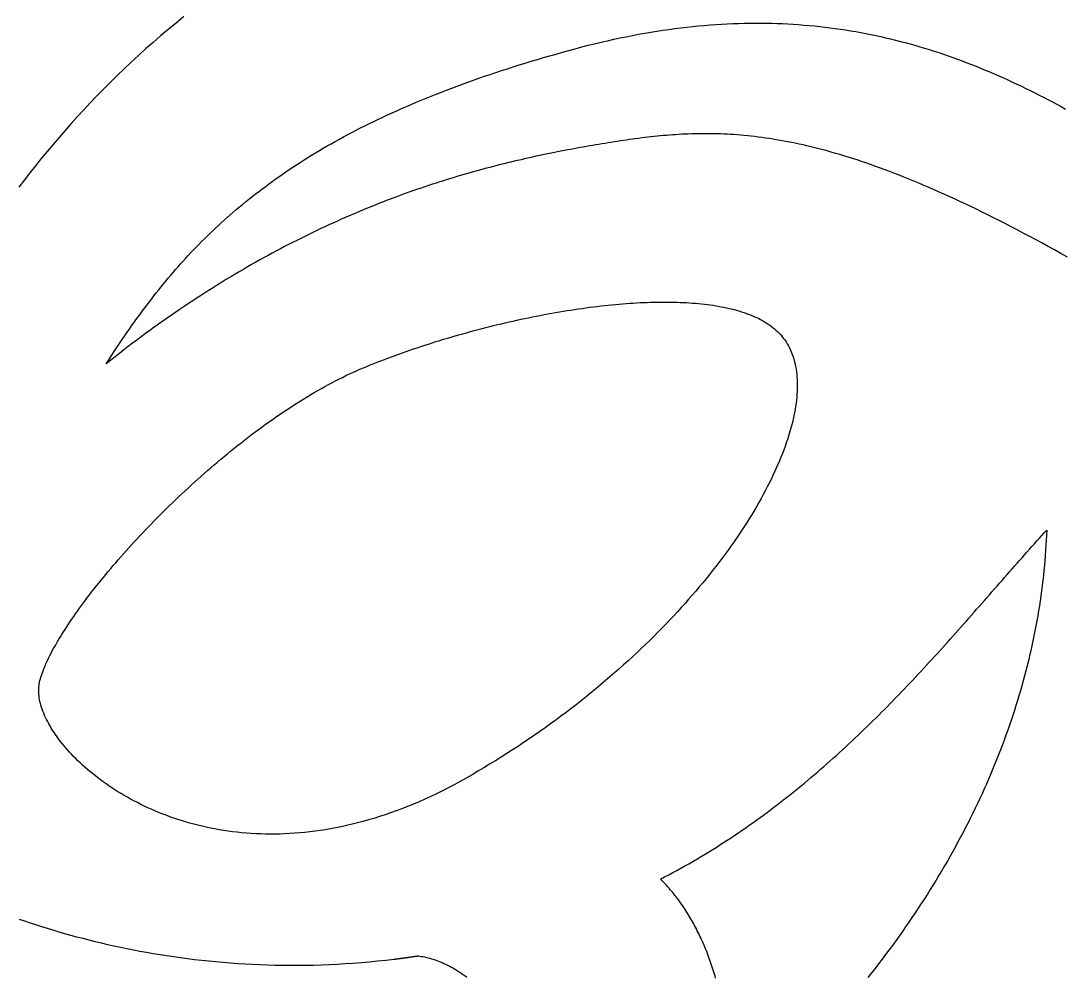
# Model space of a CAD drawing. Extents: x 5 to 105, y 2 to 136.
# Drawn here: x 74.37 to 83.01, y 79.2 to 87.13 of the extents above; entities that cross this region are included whole.
import ezdxf

# ---------------------------------------------------------------- set-up
doc = ezdxf.new("R2010")
doc.units = 0
doc.layers.get('0').update_dxf_attribs({"linetype": 'CONTINUOUS'})

msp = doc.modelspace()

# ---------------------------------------------------------------- linework, layer by layer
at = {"color": 7}
for points in [[(78.0591, 80.8516), (78.0591, 80.8516)], [(79.6702, 80.0146), (79.6702, 80.0146)]]:
    msp.add_lwpolyline(points, close=True, dxfattribs=at)
msp.add_lwpolyline([(77.6607, 79.3785), (77.6602, 79.3781)], dxfattribs=at)
for points in [[(75.7214, 87.164, 0), (75.6558, 87.1111, 0), (75.5912, 87.0578, 0), (75.5277, 87.0042, 0), (75.4652, 86.9502, 0), (75.4036, 86.8959, 0), (75.3431, 86.8412, 0), (75.2835, 86.7862, 0), (75.2248, 86.7308, 0), (75.1671, 86.6752, 0), (75.1102, 86.6193, 0), (75.0543, 86.563, 0), (74.9992, 86.5065, 0), (74.9449, 86.4497, 0), (74.8915, 86.3927, 0), (74.8389, 86.3354, 0), (74.787, 86.2779, 0), (74.736, 86.2201, 0), (74.6857, 86.1621, 0), (74.6361, 86.104, 0), (74.5873, 86.0456, 0), (74.5391, 85.987, 0), (74.4917, 85.9282, 0), (74.4449, 85.8692, 0), (74.3987, 85.8101, 0), (74.3532, 85.7509, 0)], [(78.9639, 86.8981, 0), (79.0177, 86.9124, 0), (79.0711, 86.9262, 0), (79.1243, 86.9394, 0), (79.1771, 86.9522, 0), (79.2297, 86.9644, 0), (79.282, 86.976, 0), (79.334, 86.9872, 0), (79.3856, 86.9979, 0), (79.4371, 87.008, 0), (79.4882, 87.0177, 0), (79.539, 87.0268, 0), (79.5896, 87.0355, 0), (79.6399, 87.0436, 0), (79.6899, 87.0513, 0), (79.7396, 87.0585, 0), (79.7891, 87.0652, 0), (79.8383, 87.0714, 0), (79.8873, 87.0772, 0), (79.9359, 87.0824, 0), (79.9844, 87.0872, 0), (80.0325, 87.0916, 0), (80.0805, 87.0955, 0), (80.1281, 87.0989, 0), (80.1755, 87.1019, 0), (80.2227, 87.1044, 0), (80.2696, 87.1065, 0), (80.3163, 87.1081, 0), (80.3628, 87.1093, 0), (80.409, 87.1101, 0), (80.455, 87.1105, 0), (80.5007, 87.1104, 0), (80.5462, 87.1098, 0), (80.5915, 87.1089, 0), (80.6366, 87.1076, 0), (80.6814, 87.1058, 0), (80.7261, 87.1036, 0), (80.7705, 87.101, 0), (80.8147, 87.098, 0), (80.8587, 87.0946, 0), (80.9025, 87.0909, 0), (80.946, 87.0867, 0), (80.9894, 87.0821, 0), (81.0326, 87.0772, 0), (81.0756, 87.0718, 0), (81.1183, 87.0661, 0), (81.1609, 87.0601, 0), (81.2033, 87.0536, 0), (81.2455, 87.0468, 0), (81.2875, 87.0396, 0), (81.3294, 87.0321, 0), (81.371, 87.0242, 0), (81.4125, 87.0159, 0), (81.4538, 87.0073, 0), (81.4949, 86.9984, 0), (81.5359, 86.9891, 0), (81.5767, 86.9794, 0), (81.6173, 86.9695, 0), (81.6577, 86.9592, 0), (81.698, 86.9486, 0), (81.7382, 86.9376, 0), (81.7782, 86.9264, 0), (81.818, 86.9148, 0), (81.8577, 86.9029, 0), (81.8972, 86.8907, 0), (81.9366, 86.8782, 0), (81.9758, 86.8654, 0), (82.0149, 86.8522, 0), (82.0539, 86.8388, 0), (82.0927, 86.8251, 0), (82.1314, 86.8111, 0), (82.1699, 86.7969, 0), (82.2084, 86.7823, 0), (82.2467, 86.7675, 0), (82.2849, 86.7524, 0), (82.3229, 86.737, 0), (82.3609, 86.7214, 0), (82.3987, 86.7055, 0), (82.4364, 86.6893, 0), (82.474, 86.6729, 0), (82.5115, 86.6562, 0), (82.5489, 86.6393, 0), (82.5862, 86.6221, 0), (82.6234, 86.6047, 0), (82.6604, 86.5871, 0), (82.6974, 86.5692, 0), (82.7343, 86.5511, 0), (82.7711, 86.5327, 0), (82.8078, 86.5142, 0), (82.8445, 86.4954, 0), (82.881, 86.4764, 0), (82.9175, 86.4572, 0), (82.9539, 86.4378, 0), (82.9902, 86.4181, 0), (83.0264, 86.3983, 0)], [(75.0775, 84.2866, 0), (75.0945, 84.3133, 0), (75.1116, 84.3399, 0), (75.1288, 84.3663, 0), (75.146, 84.3927, 0), (75.1633, 84.419, 0), (75.1807, 84.4451, 0), (75.1982, 84.4712, 0), (75.2158, 84.4972, 0), (75.2334, 84.5231, 0), (75.2512, 84.5488, 0), (75.269, 84.5745, 0), (75.2869, 84.6001, 0), (75.305, 84.6256, 0), (75.3232, 84.651, 0), (75.3414, 84.6762, 0), (75.3598, 84.7014, 0), (75.3783, 84.7265, 0), (75.3969, 84.7515, 0), (75.4157, 84.7764, 0), (75.4346, 84.8012, 0), (75.4536, 84.8259, 0), (75.4727, 84.8504, 0), (75.492, 84.8749, 0), (75.5115, 84.8993, 0), (75.5311, 84.9236, 0), (75.5508, 84.9478, 0), (75.5707, 84.9719, 0), (75.5907, 84.9959, 0), (75.611, 85.0198, 0), (75.6313, 85.0437, 0), (75.6519, 85.0674, 0), (75.6726, 85.091, 0), (75.6935, 85.1145, 0), (75.7146, 85.1379, 0), (75.7358, 85.1612, 0), (75.7573, 85.1845, 0), (75.7789, 85.2076, 0), (75.8008, 85.2306, 0), (75.8228, 85.2535, 0), (75.8451, 85.2764, 0), (75.8675, 85.2991, 0), (75.8902, 85.3218, 0), (75.913, 85.3443, 0), (75.9361, 85.3667, 0), (75.9594, 85.3891, 0), (75.9829, 85.4114, 0), (76.0067, 85.4335, 0), (76.0307, 85.4556, 0), (76.0549, 85.4775, 0), (76.0793, 85.4994, 0), (76.104, 85.5212, 0), (76.129, 85.5428, 0), (76.1542, 85.5644, 0), (76.1796, 85.5859, 0), (76.2053, 85.6073, 0), (76.2313, 85.6286, 0), (76.2575, 85.6498, 0), (76.284, 85.6709, 0), (76.3108, 85.6919, 0), (76.3378, 85.7128, 0), (76.3651, 85.7336, 0), (76.3927, 85.7543, 0), (76.4206, 85.7749, 0), (76.4488, 85.7954, 0), (76.4773, 85.8159, 0), (76.506, 85.8362, 0), (76.5351, 85.8564, 0), (76.5644, 85.8766, 0), (76.5941, 85.8966, 0), (76.6241, 85.9166, 0), (76.6544, 85.9364, 0), (76.685, 85.9562, 0), (76.7159, 85.9758, 0), (76.7472, 85.9954, 0), (76.7788, 86.0149, 0), (76.8107, 86.0342, 0), (76.843, 86.0535, 0), (76.8756, 86.0727, 0), (76.9085, 86.0918, 0), (76.9418, 86.1108, 0), (76.9754, 86.1297, 0), (77.0094, 86.1485, 0), (77.0438, 86.1672, 0), (77.0785, 86.1859, 0), (77.1135, 86.2044, 0), (77.149, 86.2228, 0), (77.1848, 86.2412, 0), (77.221, 86.2594, 0), (77.2576, 86.2776, 0), (77.2945, 86.2956, 0), (77.3319, 86.3136, 0), (77.3696, 86.3314, 0), (77.4077, 86.3492, 0), (77.4462, 86.3669, 0), (77.4851, 86.3845, 0), (77.5245, 86.402, 0), (77.5642, 86.4194, 0), (77.6043, 86.4367, 0), (77.6449, 86.4539, 0), (77.6859, 86.471, 0), (77.7273, 86.488, 0), (77.7691, 86.505, 0), (77.8114, 86.5218, 0), (77.8541, 86.5386, 0), (77.8972, 86.5552, 0), (77.9408, 86.5718, 0), (77.9848, 86.5882, 0), (78.0292, 86.6046, 0), (78.0741, 86.6209, 0), (78.1195, 86.6371, 0), (78.1653, 86.6532, 0), (78.2116, 86.6692, 0), (78.2584, 86.6851, 0), (78.3056, 86.7009, 0), (78.3533, 86.7166, 0), (78.4015, 86.7323, 0), (78.4501, 86.7478, 0), (78.4993, 86.7632, 0), (78.5489, 86.7786, 0), (78.599, 86.7939, 0), (78.6496, 86.809, 0), (78.7007, 86.8241, 0), (78.7523, 86.8391, 0), (78.8045, 86.854, 0), (78.8571, 86.8688, 0), (78.9102, 86.8835, 0), (78.9639, 86.8981, 0)], [(83.0414, 85.1707, 0), (82.9874, 85.2009, 0), (82.934, 85.2305, 0), (82.8812, 85.2596, 0), (82.8288, 85.2881, 0), (82.7771, 85.3161, 0), (82.7258, 85.3435, 0), (82.6751, 85.3704, 0), (82.625, 85.3968, 0), (82.5753, 85.4226, 0), (82.5261, 85.4479, 0), (82.4775, 85.4727, 0), (82.4293, 85.497, 0), (82.3817, 85.5208, 0), (82.3345, 85.5441, 0), (82.2878, 85.5669, 0), (82.2416, 85.5892, 0), (82.1959, 85.611, 0), (82.1506, 85.6323, 0), (82.1058, 85.6531, 0), (82.0615, 85.6734, 0), (82.0176, 85.6933, 0), (81.9742, 85.7127, 0), (81.9312, 85.7317, 0), (81.8886, 85.7502, 0), (81.8465, 85.7682, 0), (81.8047, 85.7858, 0), (81.7634, 85.803, 0), (81.7226, 85.8197, 0), (81.6821, 85.8359, 0), (81.642, 85.8518, 0), (81.6023, 85.8672, 0), (81.5631, 85.8822, 0), (81.5242, 85.8967, 0), (81.4857, 85.9109, 0), (81.4475, 85.9246, 0), (81.4098, 85.938, 0), (81.3724, 85.9509, 0), (81.3353, 85.9635, 0), (81.2986, 85.9756, 0), (81.2623, 85.9874, 0), (81.2263, 85.9988, 0), (81.1906, 86.0098, 0), (81.1553, 86.0205, 0), (81.1203, 86.0307, 0), (81.0856, 86.0407, 0), (81.0513, 86.0502, 0), (81.0172, 86.0594, 0), (80.9835, 86.0683, 0), (80.95, 86.0768, 0), (80.9169, 86.0849, 0), (80.884, 86.0927, 0), (80.8514, 86.1002, 0), (80.8191, 86.1074, 0), (80.7871, 86.1142, 0), (80.7553, 86.1208, 0), (80.7238, 86.127, 0), (80.6926, 86.1329, 0), (80.6616, 86.1385, 0), (80.6308, 86.1438, 0), (80.6003, 86.1488, 0), (80.5701, 86.1535, 0), (80.54, 86.1579, 0), (80.5102, 86.162, 0), (80.4806, 86.1659, 0), (80.4512, 86.1695, 0), (80.422, 86.1728, 0), (80.3931, 86.1759, 0), (80.3643, 86.1787, 0), (80.3357, 86.1812, 0), (80.3073, 86.1835, 0), (80.2791, 86.1856, 0), (80.251, 86.1874, 0), (80.2231, 86.1889, 0), (80.1954, 86.1903, 0), (80.1679, 86.1914, 0), (80.1405, 86.1922, 0), (80.1132, 86.1929, 0), (80.0861, 86.1934, 0), (80.0591, 86.1936, 0), (80.0323, 86.1936, 0), (80.0056, 86.1935, 0), (79.979, 86.1931, 0), (79.9525, 86.1926, 0), (79.9261, 86.1918, 0), (79.8998, 86.1909, 0), (79.8737, 86.1898, 0), (79.8476, 86.1885, 0), (79.8216, 86.1871, 0), (79.7957, 86.1855, 0), (79.7699, 86.1837, 0), (79.7441, 86.1818, 0), (79.7185, 86.1797, 0), (79.6928, 86.1775, 0), (79.6673, 86.1751, 0), (79.6417, 86.1726, 0), (79.6163, 86.1699, 0), (79.5908, 86.1672, 0), (79.5654, 86.1643, 0), (79.5401, 86.1613, 0), (79.5147, 86.1582, 0), (79.4894, 86.1549, 0), (79.4641, 86.1516, 0), (79.4388, 86.1481, 0), (79.4135, 86.1446, 0), (79.3881, 86.141, 0), (79.3628, 86.1372, 0), (79.3375, 86.1334, 0), (79.3121, 86.1296, 0), (79.2867, 86.1256, 0), (79.2613, 86.1216, 0), (79.2359, 86.1175, 0), (79.2104, 86.1133, 0), (79.1849, 86.1091, 0), (79.1593, 86.1049, 0), (79.1336, 86.1006, 0), (79.1079, 86.0962, 0)], [(79.1079, 86.0962, 0), (79.0821, 86.0918, 0), (79.0562, 86.0873, 0), (79.0301, 86.0828, 0), (79.004, 86.0781, 0), (78.9777, 86.0734, 0), (78.9514, 86.0685, 0), (78.9249, 86.0636, 0), (78.8983, 86.0586, 0), (78.8716, 86.0536, 0), (78.8448, 86.0484, 0), (78.8179, 86.0431, 0), (78.7908, 86.0377, 0), (78.7637, 86.0323, 0), (78.7364, 86.0267, 0), (78.7091, 86.021, 0), (78.6816, 86.0152, 0), (78.654, 86.0093, 0), (78.6263, 86.0033, 0), (78.5986, 85.9972, 0), (78.5707, 85.991, 0), (78.5427, 85.9847, 0), (78.5146, 85.9782, 0), (78.4864, 85.9717, 0), (78.4581, 85.965, 0), (78.4296, 85.9582, 0), (78.4011, 85.9513, 0), (78.3725, 85.9442, 0), (78.3438, 85.937, 0), (78.315, 85.9297, 0), (78.286, 85.9223, 0), (78.257, 85.9147, 0), (78.2279, 85.907, 0), (78.1987, 85.8991, 0), (78.1694, 85.8912, 0), (78.1399, 85.883, 0), (78.1104, 85.8748, 0), (78.0808, 85.8664, 0), (78.0511, 85.8578, 0), (78.0213, 85.8491, 0), (77.9914, 85.8403, 0), (77.9614, 85.8313, 0), (77.9313, 85.8221, 0), (77.9011, 85.8128, 0), (77.8708, 85.8033, 0), (77.8405, 85.7937, 0), (77.81, 85.7839, 0), (77.7794, 85.774, 0), (77.7488, 85.7639, 0), (77.718, 85.7536, 0), (77.6872, 85.7431, 0), (77.6563, 85.7325, 0), (77.6253, 85.7217, 0), (77.5942, 85.7108, 0), (77.563, 85.6996, 0), (77.5317, 85.6883, 0), (77.5003, 85.6768, 0), (77.4689, 85.6652, 0), (77.4373, 85.6533, 0), (77.4057, 85.6413, 0), (77.374, 85.629, 0), (77.3422, 85.6166, 0), (77.3103, 85.604, 0), (77.2783, 85.5912, 0), (77.2462, 85.5782, 0), (77.2141, 85.565, 0), (77.1819, 85.5516, 0), (77.1496, 85.538, 0), (77.1172, 85.5242, 0), (77.0847, 85.5103, 0), (77.0521, 85.4961, 0), (77.0195, 85.4816, 0), (76.9868, 85.467, 0), (76.954, 85.4522, 0), (76.9211, 85.4372, 0), (76.8882, 85.4219, 0), (76.8551, 85.4064, 0), (76.822, 85.3908, 0), (76.7888, 85.3749, 0), (76.7555, 85.3587, 0), (76.7222, 85.3424, 0), (76.6888, 85.3258, 0), (76.6553, 85.309, 0), (76.6217, 85.2919, 0), (76.5881, 85.2747, 0), (76.5544, 85.2572, 0), (76.5206, 85.2394, 0), (76.4867, 85.2215, 0), (76.4528, 85.2032, 0), (76.4187, 85.1848, 0), (76.3847, 85.1661, 0), (76.3505, 85.1471, 0), (76.3163, 85.128, 0), (76.282, 85.1085, 0), (76.2476, 85.0888, 0), (76.2132, 85.0689, 0), (76.1787, 85.0487, 0), (76.1441, 85.0283, 0), (76.1095, 85.0075, 0), (76.0748, 84.9866, 0), (76.04, 84.9654, 0), (76.0051, 84.9439, 0), (75.9702, 84.9221, 0), (75.9353, 84.9001, 0), (75.9002, 84.8778, 0), (75.8651, 84.8552, 0), (75.8299, 84.8324, 0), (75.7947, 84.8093, 0), (75.7594, 84.7859, 0), (75.7241, 84.7622, 0), (75.6886, 84.7383, 0), (75.6532, 84.7141, 0), (75.6176, 84.6896, 0), (75.582, 84.6648, 0), (75.5464, 84.6397, 0), (75.5106, 84.6143, 0), (75.4748, 84.5887, 0), (75.439, 84.5627, 0), (75.4031, 84.5365, 0), (75.3672, 84.5099, 0), (75.3311, 84.4831, 0), (75.2951, 84.4559, 0), (75.2589, 84.4285, 0), (75.2228, 84.4007, 0), (75.1865, 84.3727, 0), (75.1502, 84.3443, 0), (75.1139, 84.3156, 0), (75.0775, 84.2866, 0)], [(77.2365, 84.2651, 0), (77.2653, 84.2768, 0), (77.2942, 84.2883, 0), (77.3234, 84.2997, 0), (77.3527, 84.3111, 0), (77.3821, 84.3224, 0), (77.4118, 84.3335, 0), (77.4415, 84.3446, 0), (77.4715, 84.3556, 0), (77.5016, 84.3665, 0), (77.5318, 84.3773, 0), (77.5622, 84.388, 0), (77.5927, 84.3986, 0), (77.6234, 84.4091, 0), (77.6541, 84.4195, 0), (77.685, 84.4297, 0), (77.716, 84.4399, 0), (77.7471, 84.45, 0), (77.7783, 84.4599, 0), (77.8096, 84.4698, 0), (77.8411, 84.4795, 0), (77.8725, 84.4891, 0), (77.9041, 84.4986, 0), (77.9358, 84.508, 0), (77.9675, 84.5173, 0), (77.9993, 84.5264, 0), (78.0311, 84.5354, 0), (78.063, 84.5443, 0), (78.095, 84.5531, 0), (78.127, 84.5618, 0), (78.159, 84.5703, 0), (78.1911, 84.5787, 0), (78.2232, 84.5869, 0), (78.2554, 84.595, 0), (78.2875, 84.603, 0), (78.3197, 84.6109, 0), (78.3519, 84.6186, 0), (78.3841, 84.6262, 0), (78.4163, 84.6336, 0), (78.4484, 84.6409, 0), (78.4806, 84.648, 0), (78.5128, 84.655, 0), (78.5449, 84.6619, 0), (78.577, 84.6686, 0), (78.6091, 84.6752, 0), (78.6411, 84.6816, 0), (78.6731, 84.6878, 0), (78.7051, 84.6939, 0), (78.737, 84.6999, 0), (78.7688, 84.7056, 0), (78.8006, 84.7113, 0), (78.8323, 84.7167, 0), (78.864, 84.722, 0), (78.8955, 84.7272, 0), (78.927, 84.7321, 0), (78.9584, 84.7369, 0), (78.9897, 84.7416, 0), (79.0209, 84.746, 0), (79.052, 84.7503, 0), (79.0829, 84.7544, 0), (79.1138, 84.7584, 0), (79.1446, 84.7622, 0), (79.1752, 84.7657, 0), (79.2057, 84.7692, 0), (79.236, 84.7724, 0), (79.2663, 84.7754, 0), (79.2963, 84.7783, 0), (79.3263, 84.781, 0), (79.356, 84.7835, 0), (79.3856, 84.7858, 0), (79.4151, 84.7879, 0), (79.4443, 84.7898, 0), (79.4734, 84.7915, 0), (79.5023, 84.793, 0), (79.5311, 84.7944, 0), (79.5596, 84.7955, 0), (79.5879, 84.7964, 0), (79.6161, 84.7972, 0), (79.644, 84.7977, 0), (79.6717, 84.798, 0), (79.6992, 84.7982, 0), (79.7265, 84.7981, 0), (79.7535, 84.7978, 0), (79.7803, 84.7973, 0), (79.8069, 84.7966, 0), (79.8332, 84.7956, 0), (79.8593, 84.7945, 0), (79.8851, 84.7931, 0), (79.9107, 84.7915, 0), (79.936, 84.7897, 0), (79.961, 84.7877, 0), (79.9858, 84.7855, 0), (80.0102, 84.783, 0), (80.0344, 84.7803, 0), (80.0583, 84.7774, 0), (80.0819, 84.7742, 0), (80.1052, 84.7709, 0), (80.1282, 84.7673, 0), (80.1509, 84.7634, 0), (80.1733, 84.7593, 0), (80.1953, 84.755, 0), (80.217, 84.7505, 0), (80.2384, 84.7457, 0), (80.2595, 84.7406, 0), (80.2802, 84.7353, 0), (80.3005, 84.7298, 0), (80.3205, 84.724, 0), (80.3402, 84.718, 0), (80.3595, 84.7118, 0), (80.3784, 84.7052, 0), (80.397, 84.6985, 0), (80.4151, 84.6915, 0), (80.4329, 84.6842, 0), (80.4503, 84.6766, 0), (80.4673, 84.6688, 0), (80.4839, 84.6608, 0), (80.5001, 84.6525, 0), (80.5159, 84.6439, 0), (80.5313, 84.6351, 0), (80.5462, 84.6259, 0), (80.5607, 84.6166, 0), (80.5748, 84.6069, 0), (80.5885, 84.597, 0), (80.6017, 84.5868, 0), (80.6145, 84.5764, 0), (80.6268, 84.5656, 0), (80.6387, 84.5546, 0), (80.6501, 84.5433, 0)], [(80.6501, 84.5433, 0), (80.6633, 84.5292, 0), (80.6759, 84.5147, 0), (80.6879, 84.4996, 0), (80.6993, 84.4841, 0), (80.7101, 84.4681, 0), (80.7203, 84.4516, 0), (80.7299, 84.4347, 0), (80.7389, 84.4173, 0), (80.7474, 84.3995, 0), (80.7552, 84.3812, 0), (80.7624, 84.3626, 0), (80.769, 84.3434, 0), (80.7751, 84.3239, 0), (80.7805, 84.3039, 0), (80.7854, 84.2836, 0), (80.7897, 84.2628, 0), (80.7934, 84.2416, 0), (80.7965, 84.2201, 0), (80.7991, 84.1981, 0), (80.8011, 84.1758, 0), (80.8025, 84.1531, 0), (80.8033, 84.13, 0), (80.8036, 84.1066, 0), (80.8032, 84.0828, 0), (80.8024, 84.0587, 0), (80.8009, 84.0342, 0), (80.7989, 84.0094, 0), (80.7964, 83.9842, 0), (80.7932, 83.9588, 0), (80.7896, 83.933, 0), (80.7853, 83.9069, 0), (80.7805, 83.8804, 0), (80.7752, 83.8537, 0), (80.7693, 83.8267, 0), (80.7628, 83.7994, 0), (80.7558, 83.7718, 0), (80.7483, 83.744, 0), (80.7402, 83.7158, 0), (80.7316, 83.6874, 0), (80.7224, 83.6588, 0), (80.7127, 83.6298, 0), (80.7025, 83.6007, 0), (80.6917, 83.5713, 0), (80.6804, 83.5416, 0), (80.6685, 83.5118, 0), (80.6562, 83.4817, 0), (80.6433, 83.4513, 0), (80.6298, 83.4208, 0), (80.6159, 83.3901, 0), (80.6014, 83.3592, 0), (80.5864, 83.328, 0), (80.5709, 83.2967, 0), (80.5549, 83.2652, 0), (80.5383, 83.2335, 0), (80.5213, 83.2017, 0), (80.5037, 83.1697, 0), (80.4856, 83.1375, 0), (80.4671, 83.1052, 0), (80.448, 83.0728, 0), (80.4284, 83.0402, 0), (80.4083, 83.0074, 0), (80.3877, 82.9746, 0), (80.3666, 82.9416, 0), (80.345, 82.9085, 0), (80.3229, 82.8753, 0), (80.3003, 82.842, 0), (80.2772, 82.8086, 0), (80.2536, 82.775, 0), (80.2296, 82.7415, 0), (80.205, 82.7078, 0), (80.18, 82.674, 0), (80.1545, 82.6402, 0), (80.1285, 82.6064, 0), (80.102, 82.5724, 0), (80.0751, 82.5385, 0), (80.0476, 82.5044, 0), (80.0197, 82.4704, 0), (79.9914, 82.4363, 0), (79.9625, 82.4022, 0), (79.9332, 82.368, 0), (79.9034, 82.3339, 0), (79.8732, 82.2997, 0), (79.8424, 82.2656, 0), (79.8113, 82.2314, 0), (79.7796, 82.1972, 0), (79.7475, 82.1631, 0), (79.715, 82.129, 0), (79.682, 82.0949, 0), (79.6485, 82.0609, 0), (79.6146, 82.0269, 0), (79.5803, 81.9929, 0), (79.5455, 81.959, 0), (79.5102, 81.9251, 0), (79.4745, 81.8914, 0), (79.4384, 81.8576, 0), (79.4018, 81.824, 0), (79.3648, 81.7904, 0), (79.3273, 81.757, 0), (79.2894, 81.7236, 0), (79.2511, 81.6903, 0), (79.2124, 81.6572, 0), (79.1732, 81.6241, 0), (79.1336, 81.5912, 0), (79.0935, 81.5583, 0), (79.0531, 81.5257, 0), (79.0122, 81.4931, 0), (78.9709, 81.4607, 0), (78.9291, 81.4284, 0), (78.887, 81.3963, 0), (78.8444, 81.3644, 0), (78.8015, 81.3326, 0), (78.7581, 81.301, 0), (78.7143, 81.2696, 0), (78.6701, 81.2383, 0), (78.6255, 81.2073, 0), (78.5805, 81.1764, 0), (78.535, 81.1458, 0), (78.4892, 81.1153, 0), (78.443, 81.0851, 0), (78.3964, 81.0551, 0), (78.3494, 81.0253, 0), (78.302, 80.9957, 0), (78.2542, 80.9664, 0), (78.206, 80.9373, 0), (78.1574, 80.9085, 0), (78.1084, 80.8799, 0), (78.0591, 80.8516, 0)], [(74.5222, 81.633, 0), (74.5249, 81.6463, 0), (74.528, 81.66, 0), (74.5316, 81.6741, 0), (74.5357, 81.6885, 0), (74.5403, 81.7032, 0), (74.5453, 81.7184, 0), (74.5508, 81.7338, 0), (74.5567, 81.7496, 0), (74.563, 81.7658, 0), (74.5699, 81.7823, 0), (74.5771, 81.799, 0), (74.5848, 81.8161, 0), (74.5929, 81.8336, 0), (74.6014, 81.8513, 0), (74.6104, 81.8693, 0), (74.6198, 81.8876, 0), (74.6296, 81.9062, 0), (74.6398, 81.925, 0), (74.6504, 81.9441, 0), (74.6614, 81.9635, 0), (74.6728, 81.9832, 0), (74.6846, 82.0031, 0), (74.6967, 82.0232, 0), (74.7093, 82.0436, 0), (74.7222, 82.0642, 0), (74.7355, 82.0851, 0), (74.7492, 82.1062, 0), (74.7633, 82.1275, 0), (74.7777, 82.149, 0), (74.7924, 82.1707, 0), (74.8075, 82.1925, 0), (74.823, 82.2146, 0), (74.8388, 82.2369, 0), (74.8549, 82.2593, 0), (74.8714, 82.282, 0), (74.8882, 82.3047, 0), (74.9054, 82.3277, 0), (74.9228, 82.3508, 0), (74.9406, 82.374, 0), (74.9587, 82.3974, 0), (74.977, 82.4209, 0), (74.9957, 82.4446, 0), (75.0147, 82.4683, 0), (75.034, 82.4922, 0), (75.0536, 82.5162, 0), (75.0735, 82.5403, 0), (75.0936, 82.5645, 0), (75.1141, 82.5888, 0), (75.1348, 82.6132, 0), (75.1557, 82.6376, 0), (75.177, 82.6621, 0), (75.1985, 82.6867, 0), (75.2202, 82.7114, 0), (75.2422, 82.7361, 0), (75.2645, 82.7608, 0), (75.287, 82.7856, 0), (75.3097, 82.8104, 0), (75.3327, 82.8353, 0), (75.3559, 82.8601, 0), (75.3793, 82.885, 0), (75.4029, 82.9099, 0), (75.4268, 82.9348, 0), (75.4509, 82.9597, 0), (75.4752, 82.9846, 0), (75.4997, 83.0095, 0), (75.5244, 83.0344, 0), (75.5493, 83.0592, 0), (75.5743, 83.084, 0), (75.5996, 83.1088, 0), (75.625, 83.1335, 0), (75.6507, 83.1581, 0), (75.6765, 83.1828, 0), (75.7024, 83.2073, 0), (75.7286, 83.2318, 0), (75.7549, 83.2562, 0), (75.7813, 83.2805, 0), (75.8079, 83.3047, 0), (75.8347, 83.3288, 0), (75.8616, 83.3528, 0), (75.8886, 83.3768, 0), (75.9158, 83.4006, 0), (75.9431, 83.4242, 0), (75.9705, 83.4478, 0), (75.9981, 83.4712, 0), (76.0257, 83.4945, 0), (76.0535, 83.5177, 0), (76.0814, 83.5406, 0), (76.1094, 83.5635, 0), (76.1375, 83.5861, 0), (76.1657, 83.6086, 0), (76.194, 83.631, 0), (76.2223, 83.6531, 0), (76.2508, 83.6751, 0), (76.2793, 83.6968, 0), (76.3079, 83.7184, 0), (76.3366, 83.7397, 0), (76.3653, 83.7609, 0), (76.3941, 83.7818, 0), (76.423, 83.8025, 0), (76.4519, 83.8229, 0), (76.4809, 83.8432, 0), (76.5099, 83.8631, 0), (76.5389, 83.8829, 0), (76.568, 83.9024, 0), (76.5971, 83.9216, 0), (76.6262, 83.9405, 0), (76.6554, 83.9592, 0), (76.6846, 83.9776, 0), (76.7138, 83.9956, 0), (76.743, 84.0135, 0), (76.7722, 84.031, 0), (76.8014, 84.0482, 0), (76.8306, 84.065, 0), (76.8598, 84.0816, 0), (76.8889, 84.0978, 0), (76.9181, 84.1138, 0), (76.9473, 84.1293, 0), (76.9764, 84.1446, 0), (77.0055, 84.1594, 0), (77.0345, 84.174, 0), (77.0635, 84.1881, 0), (77.0925, 84.2019, 0), (77.1214, 84.2153, 0), (77.1503, 84.2284, 0), (77.1791, 84.241, 0), (77.2079, 84.2533, 0), (77.2365, 84.2651, 0)], [(79.6702, 80.0146, 0), (79.7044, 80.0323, 0), (79.7383, 80.0503, 0), (79.7721, 80.0684, 0), (79.8056, 80.0867, 0), (79.8389, 80.1051, 0), (79.872, 80.1237, 0), (79.905, 80.1424, 0), (79.9377, 80.1613, 0), (79.9702, 80.1803, 0), (80.0026, 80.1995, 0), (80.0347, 80.2188, 0), (80.0666, 80.2383, 0), (80.0984, 80.2579, 0), (80.13, 80.2776, 0), (80.1613, 80.2975, 0), (80.1925, 80.3176, 0), (80.2236, 80.3377, 0), (80.2544, 80.358, 0), (80.285, 80.3784, 0), (80.3155, 80.3989, 0), (80.3458, 80.4196, 0), (80.3759, 80.4404, 0), (80.4058, 80.4613, 0), (80.4356, 80.4823, 0), (80.4652, 80.5035, 0), (80.4946, 80.5247, 0), (80.5238, 80.5461, 0), (80.5529, 80.5676, 0), (80.5818, 80.5891, 0), (80.6106, 80.6108, 0), (80.6392, 80.6326, 0), (80.6676, 80.6545, 0), (80.6959, 80.6766, 0), (80.724, 80.6987, 0), (80.752, 80.7209, 0), (80.7798, 80.7431, 0), (80.8074, 80.7655, 0), (80.8349, 80.788, 0), (80.8623, 80.8106, 0), (80.8895, 80.8332, 0), (80.9166, 80.856, 0), (80.9435, 80.8788, 0), (80.9702, 80.9017, 0), (80.9969, 80.9247, 0), (81.0234, 80.9477, 0), (81.0497, 80.9709, 0), (81.0759, 80.9941, 0), (81.102, 81.0173, 0), (81.1279, 81.0407, 0), (81.1538, 81.0641, 0), (81.1794, 81.0876, 0), (81.205, 81.1111, 0), (81.2304, 81.1347, 0), (81.2557, 81.1584, 0), (81.2809, 81.1821, 0), (81.306, 81.2058, 0), (81.3309, 81.2297, 0), (81.3557, 81.2535, 0), (81.3804, 81.2774, 0), (81.405, 81.3014, 0), (81.4294, 81.3254, 0), (81.4538, 81.3495, 0), (81.478, 81.3736, 0), (81.5022, 81.3977, 0), (81.5262, 81.4219, 0), (81.5501, 81.4461, 0), (81.5739, 81.4703, 0), (81.5976, 81.4946, 0), (81.6212, 81.5189, 0), (81.6448, 81.5432, 0), (81.6682, 81.5675, 0), (81.6915, 81.5919, 0), (81.7147, 81.6163, 0), (81.7378, 81.6407, 0), (81.7608, 81.6651, 0), (81.7838, 81.6896, 0), (81.8066, 81.714, 0), (81.8294, 81.7385, 0), (81.8521, 81.7629, 0), (81.8747, 81.7874, 0), (81.8972, 81.8119, 0), (81.9196, 81.8364, 0), (81.942, 81.8609, 0), (81.9642, 81.8853, 0), (81.9864, 81.9098, 0), (82.0085, 81.9343, 0), (82.0306, 81.9588, 0), (82.0526, 81.9832, 0), (82.0745, 82.0077, 0), (82.0963, 82.0321, 0), (82.1181, 82.0565, 0), (82.1398, 82.0809, 0), (82.1614, 82.1053, 0), (82.183, 82.1296, 0), (82.2045, 82.154, 0), (82.226, 82.1783, 0), (82.2474, 82.2026, 0), (82.2687, 82.2268, 0), (82.29, 82.251, 0), (82.3113, 82.2752, 0), (82.3325, 82.2994, 0), (82.3536, 82.3235, 0), (82.3747, 82.3475, 0), (82.3958, 82.3716, 0), (82.4168, 82.3955, 0), (82.4377, 82.4195, 0), (82.4586, 82.4434, 0), (82.4795, 82.4672, 0), (82.5004, 82.491, 0), (82.5212, 82.5147, 0), (82.5419, 82.5384, 0), (82.5627, 82.5621, 0), (82.5834, 82.5856, 0), (82.604, 82.6091, 0), (82.6247, 82.6326, 0), (82.6453, 82.6559, 0), (82.6659, 82.6792, 0), (82.6865, 82.7025, 0), (82.707, 82.7256, 0), (82.7275, 82.7487, 0), (82.7481, 82.7717, 0), (82.7685, 82.7947, 0), (82.789, 82.8175, 0), (82.8095, 82.8403, 0), (82.8299, 82.863, 0), (82.8504, 82.8856, 0), (82.8708, 82.9081, 0)], [(82.8708, 82.9081, 0), (82.869, 82.8661, 0), (82.8668, 82.8241, 0), (82.8643, 82.7822, 0), (82.8615, 82.7402, 0), (82.8584, 82.6983, 0), (82.855, 82.6564, 0), (82.8512, 82.6146, 0), (82.8471, 82.5727, 0), (82.8427, 82.5309, 0), (82.8379, 82.4891, 0), (82.8329, 82.4473, 0), (82.8275, 82.4055, 0), (82.8218, 82.3638, 0), (82.8157, 82.3221, 0), (82.8094, 82.2804, 0), (82.8027, 82.2387, 0), (82.7957, 82.1971, 0), (82.7884, 82.1555, 0), (82.7808, 82.1139, 0), (82.7728, 82.0724, 0), (82.7646, 82.0309, 0), (82.756, 81.9894, 0), (82.7471, 81.9479, 0), (82.7379, 81.9065, 0), (82.7283, 81.8651, 0), (82.7185, 81.8238, 0), (82.7083, 81.7824, 0), (82.6978, 81.7411, 0), (82.687, 81.6999, 0), (82.6759, 81.6587, 0), (82.6645, 81.6175, 0), (82.6528, 81.5763, 0), (82.6407, 81.5352, 0), (82.6283, 81.4942, 0), (82.6157, 81.4531, 0), (82.6027, 81.4121, 0), (82.5894, 81.3712, 0), (82.5757, 81.3303, 0), (82.5618, 81.2894, 0), (82.5476, 81.2486, 0), (82.533, 81.2078, 0), (82.5182, 81.1671, 0), (82.503, 81.1264, 0), (82.4875, 81.0857, 0), (82.4717, 81.0451, 0), (82.4556, 81.0046, 0), (82.4392, 80.964, 0), (82.4225, 80.9236, 0), (82.4055, 80.8832, 0), (82.3882, 80.8428, 0), (82.3706, 80.8025, 0), (82.3526, 80.7622, 0), (82.3344, 80.722, 0), (82.3158, 80.6818, 0), (82.297, 80.6417, 0), (82.2778, 80.6016, 0), (82.2584, 80.5616, 0), (82.2386, 80.5216, 0), (82.2185, 80.4817, 0), (82.1982, 80.4419, 0), (82.1775, 80.4021, 0), (82.1565, 80.3623, 0), (82.1352, 80.3227, 0), (82.1137, 80.283, 0), (82.0918, 80.2435, 0), (82.0696, 80.2039, 0), (82.0471, 80.1645, 0), (82.0243, 80.1251, 0), (82.0013, 80.0858, 0), (81.9779, 80.0465, 0), (81.9542, 80.0073, 0), (81.9302, 79.9682, 0), (81.906, 79.9291, 0), (81.8814, 79.8901, 0), (81.8565, 79.8511, 0), (81.8313, 79.8122, 0), (81.8059, 79.7734, 0), (81.7801, 79.7346, 0), (81.7541, 79.6959, 0), (81.7277, 79.6573, 0), (81.7011, 79.6188, 0), (81.6741, 79.5803, 0), (81.6469, 79.5419, 0), (81.6194, 79.5035, 0), (81.5916, 79.4652, 0), (81.5635, 79.427, 0), (81.5351, 79.3889, 0), (81.5064, 79.3508, 0), (81.4774, 79.3129, 0), (81.4481, 79.2749, 0), (81.4185, 79.2371, 0), (81.3887, 79.1993, 0)], [(78.0591, 80.8516, 0), (78.0096, 80.8239, 0), (77.9604, 80.7972, 0), (77.9114, 80.7714, 0), (77.8626, 80.7466, 0), (77.814, 80.7227, 0), (77.7656, 80.6997, 0), (77.7175, 80.6776, 0), (77.6696, 80.6564, 0), (77.6219, 80.6362, 0), (77.5745, 80.6168, 0), (77.5273, 80.5982, 0), (77.4803, 80.5806, 0), (77.4336, 80.5637, 0), (77.3871, 80.5477, 0), (77.3409, 80.5326, 0), (77.295, 80.5182, 0), (77.2493, 80.5047, 0), (77.2038, 80.492, 0), (77.1586, 80.48, 0), (77.1137, 80.4689, 0), (77.0691, 80.4585, 0), (77.0247, 80.4488, 0), (76.9806, 80.4399, 0), (76.9368, 80.4318, 0), (76.8933, 80.4244, 0), (76.85, 80.4177, 0), (76.8071, 80.4117, 0), (76.7644, 80.4063, 0), (76.7221, 80.4017, 0), (76.68, 80.3978, 0), (76.6382, 80.3945, 0), (76.5968, 80.3919, 0), (76.5556, 80.3899, 0), (76.5148, 80.3886, 0), (76.4743, 80.3879, 0), (76.4341, 80.3878, 0), (76.3942, 80.3883, 0), (76.3546, 80.3894, 0), (76.3154, 80.391, 0), (76.2765, 80.3933, 0), (76.2379, 80.3961, 0), (76.1997, 80.3995, 0), (76.1618, 80.4034, 0), (76.1243, 80.4079, 0), (76.0871, 80.4129, 0), (76.0502, 80.4184, 0), (76.0137, 80.4244, 0), (75.9776, 80.4308, 0), (75.9418, 80.4378, 0), (75.9064, 80.4453, 0), (75.8714, 80.4532, 0), (75.8367, 80.4615, 0), (75.8024, 80.4703, 0), (75.7685, 80.4796, 0), (75.7349, 80.4892, 0), (75.7017, 80.4993, 0), (75.669, 80.5098, 0), (75.6366, 80.5206, 0), (75.6046, 80.5319, 0), (75.573, 80.5435, 0), (75.5418, 80.5554, 0), (75.5109, 80.5678, 0), (75.4805, 80.5804, 0), (75.4505, 80.5934, 0), (75.421, 80.6067, 0), (75.3918, 80.6204, 0), (75.363, 80.6343, 0), (75.3347, 80.6485, 0), (75.3068, 80.663, 0), (75.2793, 80.6778, 0), (75.2523, 80.6928, 0), (75.2256, 80.708, 0), (75.1995, 80.7235, 0), (75.1737, 80.7393, 0), (75.1484, 80.7552, 0), (75.1236, 80.7714, 0), (75.0992, 80.7878, 0), (75.0752, 80.8043, 0), (75.0517, 80.821, 0), (75.0287, 80.8379, 0), (75.0061, 80.855, 0), (74.984, 80.8722, 0), (74.9623, 80.8895, 0), (74.9412, 80.907, 0), (74.9205, 80.9245, 0), (74.9003, 80.9422, 0), (74.8805, 80.96, 0), (74.8613, 80.9779, 0), (74.8425, 80.9958, 0), (74.8242, 81.0138, 0), (74.8064, 81.0319, 0), (74.7892, 81.05, 0), (74.7724, 81.0681, 0), (74.7561, 81.0863, 0), (74.7403, 81.1045, 0), (74.7251, 81.1226, 0), (74.7103, 81.1408, 0), (74.6961, 81.159, 0), (74.6824, 81.1771, 0), (74.6692, 81.1952, 0), (74.6565, 81.2133, 0), (74.6444, 81.2313, 0), (74.6328, 81.2492, 0), (74.6217, 81.2671, 0), (74.6111, 81.2848, 0), (74.6012, 81.3025, 0), (74.5917, 81.3201, 0), (74.5828, 81.3375, 0), (74.5745, 81.3548, 0), (74.5667, 81.372, 0), (74.5594, 81.389, 0), (74.5528, 81.4059, 0), (74.5467, 81.4226, 0), (74.5411, 81.4391, 0), (74.5362, 81.4555, 0), (74.5318, 81.4716, 0), (74.5279, 81.4875, 0), (74.5247, 81.5032, 0), (74.522, 81.5187, 0), (74.52, 81.5339, 0), (74.5185, 81.5489, 0), (74.5176, 81.5637, 0), (74.5173, 81.5781, 0), (74.5176, 81.5923, 0), (74.5185, 81.6062, 0), (74.5201, 81.6198, 0), (74.5222, 81.633, 0)], [(80.1264, 79.1933, 0), (80.1217, 79.2101, 0), (80.1168, 79.2268, 0), (80.1118, 79.2434, 0), (80.1067, 79.26, 0), (80.1015, 79.2765, 0), (80.0962, 79.2928, 0), (80.0908, 79.3091, 0), (80.0853, 79.3254, 0), (80.0797, 79.3415, 0), (80.0739, 79.3575, 0), (80.0681, 79.3735, 0), (80.0621, 79.3894, 0), (80.0561, 79.4051, 0), (80.0499, 79.4208, 0), (80.0436, 79.4364, 0), (80.0372, 79.4519, 0), (80.0308, 79.4673, 0), (80.0242, 79.4827, 0), (80.0175, 79.4979, 0), (80.0107, 79.513, 0), (80.0038, 79.528, 0), (79.9968, 79.5429, 0), (79.9897, 79.5577, 0), (79.9825, 79.5725, 0), (79.9752, 79.5871, 0), (79.9678, 79.6016, 0), (79.9603, 79.616, 0), (79.9527, 79.6303, 0), (79.945, 79.6445, 0), (79.9372, 79.6586, 0), (79.9293, 79.6725, 0), (79.9213, 79.6864, 0), (79.9132, 79.7001, 0), (79.905, 79.7138, 0), (79.8968, 79.7273, 0), (79.8884, 79.7407, 0), (79.8799, 79.754, 0), (79.8713, 79.7671, 0), (79.8627, 79.7802, 0), (79.8539, 79.7931, 0), (79.8451, 79.8059, 0), (79.8361, 79.8186, 0), (79.8271, 79.8312, 0), (79.8179, 79.8436, 0), (79.8087, 79.8559, 0), (79.7994, 79.8681, 0), (79.79, 79.8802, 0), (79.7805, 79.8921, 0), (79.7709, 79.9039, 0), (79.7612, 79.9156, 0), (79.7515, 79.9271, 0), (79.7416, 79.9385, 0), (79.7317, 79.9498, 0), (79.7217, 79.961, 0), (79.7115, 79.972, 0), (79.7013, 79.9828, 0), (79.6911, 79.9935, 0), (79.6807, 80.0041, 0), (79.6702, 80.0146, 0)], [(74.3544, 79.6832, 0), (74.3998, 79.6677, 0), (74.4458, 79.6524, 0), (74.4922, 79.6373, 0), (74.5392, 79.6224, 0), (74.5867, 79.6077, 0), (74.6346, 79.5932, 0), (74.6831, 79.5789, 0), (74.732, 79.5648, 0), (74.7814, 79.551, 0), (74.8313, 79.5375, 0), (74.8817, 79.5242, 0), (74.9326, 79.5112, 0), (74.9839, 79.4985, 0), (75.0358, 79.4861, 0), (75.088, 79.474, 0), (75.1408, 79.4622, 0), (75.194, 79.4507, 0), (75.2477, 79.4396, 0), (75.3018, 79.4288, 0), (75.3564, 79.4184, 0), (75.4115, 79.4084, 0), (75.467, 79.3987, 0), (75.5229, 79.3894, 0), (75.5793, 79.3805, 0), (75.6361, 79.372, 0), (75.6934, 79.364, 0), (75.7511, 79.3564, 0), (75.8092, 79.3492, 0), (75.8678, 79.3425, 0), (75.9268, 79.3362, 0), (75.9862, 79.3304, 0), (76.046, 79.3251, 0), (76.1062, 79.3203, 0), (76.1669, 79.3159, 0), (76.228, 79.3121, 0), (76.2894, 79.3089, 0), (76.3513, 79.3061, 0), (76.4136, 79.3039, 0), (76.4763, 79.3022, 0), (76.5393, 79.3012, 0), (76.6028, 79.3007, 0), (76.6667, 79.3007, 0), (76.7309, 79.3014, 0), (76.7956, 79.3027, 0), (76.8606, 79.3046, 0), (76.926, 79.3071, 0), (76.9917, 79.3102, 0), (77.0579, 79.314, 0), (77.1244, 79.3185, 0), (77.1913, 79.3236, 0), (77.2585, 79.3294, 0), (77.3261, 79.3359, 0), (77.3941, 79.3431, 0), (77.4624, 79.351, 0)], [(77.4624, 79.351, 0), (77.464, 79.3512, 0), (77.4655, 79.3514, 0), (77.4671, 79.3516, 0), (77.4687, 79.3518, 0), (77.4703, 79.3519, 0), (77.4719, 79.3521, 0), (77.4735, 79.3523, 0), (77.4751, 79.3525, 0), (77.4767, 79.3527, 0), (77.4782, 79.3529, 0), (77.4798, 79.3531, 0), (77.4814, 79.3533, 0), (77.483, 79.3535, 0), (77.4846, 79.3537, 0), (77.4861, 79.3539, 0), (77.4877, 79.3541, 0), (77.4893, 79.3543, 0), (77.4909, 79.3545, 0), (77.4925, 79.3547, 0), (77.494, 79.3549, 0), (77.4956, 79.3551, 0), (77.4972, 79.3553, 0), (77.4988, 79.3555, 0), (77.5003, 79.3557, 0), (77.5019, 79.3559, 0), (77.5035, 79.3561, 0), (77.5051, 79.3563, 0), (77.5066, 79.3565, 0), (77.5082, 79.3567, 0), (77.5098, 79.3569, 0), (77.5114, 79.3571, 0), (77.5129, 79.3574, 0), (77.5145, 79.3576, 0), (77.5161, 79.3578, 0), (77.5176, 79.358, 0), (77.5192, 79.3582, 0), (77.5208, 79.3584, 0), (77.5223, 79.3586, 0), (77.5239, 79.3588, 0), (77.5255, 79.359, 0), (77.527, 79.3592, 0), (77.5286, 79.3595, 0), (77.5302, 79.3597, 0), (77.5317, 79.3599, 0), (77.5333, 79.3601, 0), (77.5349, 79.3603, 0), (77.5364, 79.3605, 0), (77.538, 79.3607, 0), (77.5396, 79.3609, 0), (77.5411, 79.3612, 0), (77.5427, 79.3614, 0), (77.5443, 79.3616, 0), (77.5458, 79.3618, 0), (77.5474, 79.362, 0), (77.5489, 79.3622, 0), (77.5505, 79.3625, 0), (77.5521, 79.3627, 0), (77.5536, 79.3629, 0), (77.5552, 79.3631, 0), (77.5567, 79.3633, 0), (77.5583, 79.3636, 0), (77.5599, 79.3638, 0), (77.5614, 79.364, 0), (77.563, 79.3642, 0), (77.5645, 79.3644, 0), (77.5661, 79.3647, 0), (77.5676, 79.3649, 0), (77.5692, 79.3651, 0), (77.5708, 79.3653, 0), (77.5723, 79.3655, 0), (77.5739, 79.3658, 0), (77.5754, 79.366, 0), (77.577, 79.3662, 0), (77.5785, 79.3664, 0), (77.5801, 79.3667, 0), (77.5816, 79.3669, 0), (77.5832, 79.3671, 0), (77.5848, 79.3673, 0), (77.5863, 79.3676, 0), (77.5879, 79.3678, 0), (77.5894, 79.368, 0), (77.591, 79.3682, 0), (77.5925, 79.3685, 0), (77.5941, 79.3687, 0), (77.5956, 79.3689, 0), (77.5972, 79.3691, 0), (77.5987, 79.3694, 0), (77.6003, 79.3696, 0), (77.6018, 79.3698, 0), (77.6034, 79.37, 0), (77.6049, 79.3703, 0), (77.6065, 79.3705, 0), (77.608, 79.3707, 0), (77.6096, 79.3709, 0), (77.6111, 79.3712, 0), (77.6127, 79.3714, 0), (77.6142, 79.3716, 0), (77.6158, 79.3719, 0), (77.6173, 79.3721, 0), (77.6189, 79.3723, 0), (77.6204, 79.3725, 0), (77.622, 79.3728, 0), (77.6235, 79.373, 0), (77.6251, 79.3732, 0), (77.6266, 79.3735, 0), (77.6282, 79.3737, 0), (77.6297, 79.3739, 0), (77.6313, 79.3741, 0), (77.6328, 79.3744, 0), (77.6344, 79.3746, 0), (77.6359, 79.3748, 0), (77.6375, 79.3751, 0), (77.639, 79.3753, 0), (77.6406, 79.3755, 0), (77.6421, 79.3757, 0), (77.6437, 79.376, 0), (77.6452, 79.3762, 0), (77.6468, 79.3764, 0), (77.6483, 79.3767, 0), (77.6498, 79.3769, 0), (77.6514, 79.3771, 0), (77.6529, 79.3773, 0), (77.6545, 79.3776, 0), (77.656, 79.3778, 0), (77.6576, 79.378, 0), (77.6591, 79.3783, 0), (77.6607, 79.3785, 0)], [(77.6602, 79.3781, 0), (77.674, 79.3764, 0), (77.6879, 79.3743, 0), (77.7019, 79.372, 0), (77.7159, 79.3692, 0), (77.73, 79.3661, 0), (77.7442, 79.3627, 0), (77.7585, 79.3589, 0), (77.7728, 79.3548, 0), (77.7872, 79.3503, 0), (77.8017, 79.3455, 0), (77.8162, 79.3403, 0), (77.8307, 79.3348, 0), (77.8453, 79.329, 0), (77.8598, 79.3228, 0), (77.8745, 79.3163, 0), (77.8891, 79.3094, 0), (77.9038, 79.3022, 0), (77.9185, 79.2947, 0), (77.9332, 79.2869, 0), (77.9478, 79.2787, 0), (77.9625, 79.2702, 0), (77.9772, 79.2613, 0), (77.9919, 79.2522, 0), (78.0065, 79.2427, 0), (78.0212, 79.2329, 0), (78.0358, 79.2227, 0), (78.0503, 79.2123, 0), (78.0649, 79.2015, 0)]]:
    msp.add_polyline3d(points, dxfattribs=at)

doc.saveas('drawing.dxf')
